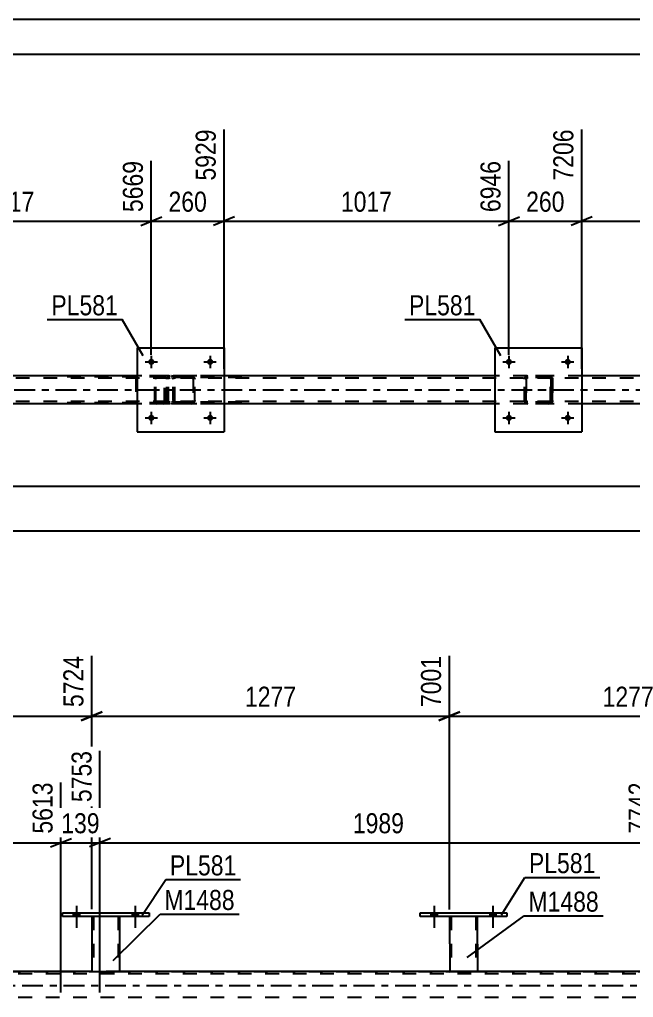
# Model space of a CAD drawing. Header units: millimetres. Extents: x 0 to 841, y 0 to 594.
# Drawn here: x 295.9 to 383.5, y 454.3 to 594 of the extents above; entities that cross this region are included whole.
import ezdxf

# ---------------------------------------------------------------- set-up
doc = ezdxf.new("R2010")
doc.units = ezdxf.units.MM
doc.linetypes.add('DXK_LINE_DOT2', pattern=[3.9198, 1.9599, -1.9599])
doc.linetypes.add('DXK_LINE_DOT3', pattern=[5.9187, 2.979, -0.9799, 0.9799, -0.9799])
doc.styles.add('Arial Narrow', font='ARIALN.TTF', dxfattribs={"height": 0.2})

# ---------------------------------------------------------------- blocks, each defined once
blk = doc.blocks.new('Unknown-814521562-1135 - 14273')
at = {"color": 5, "linetype": 'Continuous'}
for p, q in [((841, 594), (0, 594)), ((836, 589), (5, 589))]:
    blk.add_line(p, q, dxfattribs=at)
blk = doc.blocks.new('Part-814521562-5062 - 4986')
at = {"color": 7, "linetype": 'DXK_LINE_DOT2'}
for p, q in [((368, 542.81), (367.96, 542.62)), ((367.96, 539.58), (367.96, 542.62)), ((367.96, 542.62), (368, 542.62)), ((368, 542.62), (368.03, 542.81)), ((368, 539.58), (368, 542.62)), ((368.2, 542.62), (368.22, 542.71)), ((368.2, 539.58), (368.2, 542.62)), ((368.2, 542.62), (368.24, 542.62)), ((368.22, 542.71), (368.27, 542.79)), ((368.26, 542.71), (368.24, 542.62)), ((368.24, 542.62), (368.24, 539.58)), ((368.44, 543.1), (368.26, 543.07)), ((368.31, 542.79), (368.26, 542.71)), ((368.27, 542.79), (368.35, 542.84)), ((368.29, 543.07), (368.48, 543.1)), ((368.39, 542.84), (368.31, 542.79)), ((368.35, 542.84), (368.44, 542.86)), ((368.48, 542.86), (368.39, 542.84)), ((371.52, 543.1), (368.44, 543.1)), ((371.52, 542.86), (368.44, 542.86)), ((371.66, 543.07), (371.48, 543.1)), ((371.48, 542.86), (371.57, 542.84)), ((371.52, 543.1), (371.7, 543.07)), ((371.61, 542.84), (371.52, 542.86)), ((371.57, 542.84), (371.65, 542.79)), ((371.69, 542.79), (371.61, 542.84)), ((371.65, 542.79), (371.7, 542.71)), ((371.74, 542.71), (371.69, 542.79)), ((371.7, 542.71), (371.72, 542.62)), ((371.72, 539.58), (371.72, 542.62)), ((371.72, 542.62), (371.76, 542.62)), ((371.76, 542.62), (371.74, 542.71)), ((371.76, 542.62), (371.76, 539.58)), ((371.96, 542.62), (371.92, 542.81)), ((371.96, 542.81), (372, 542.62)), ((371.96, 539.58), (371.96, 542.62)), ((371.96, 542.62), (372, 542.62)), ((372, 542.62), (372, 539.58)), ((367.96, 539.58), (368, 539.58)), ((367.96, 539.58), (368, 539.4)), ((368.03, 539.4), (368, 539.58)), ((368.2, 539.58), (368.24, 539.58)), ((368.22, 539.49), (368.2, 539.58)), ((368.27, 539.41), (368.22, 539.49)), ((368.24, 539.58), (368.26, 539.49)), ((368.26, 539.49), (368.31, 539.41)), ((368.35, 539.36), (368.27, 539.41)), ((368.31, 539.41), (368.39, 539.36)), ((368.44, 539.34), (368.35, 539.36)), ((368.39, 539.36), (368.48, 539.34)), ((371.52, 539.34), (368.44, 539.34)), ((371.57, 539.36), (371.48, 539.34)), ((371.52, 539.34), (371.61, 539.36)), ((371.65, 539.41), (371.57, 539.36)), ((371.61, 539.36), (371.69, 539.41)), ((371.7, 539.49), (371.65, 539.41)), ((371.69, 539.41), (371.74, 539.49)), ((371.72, 539.58), (371.7, 539.49)), ((371.72, 539.58), (371.76, 539.58)), ((371.74, 539.49), (371.76, 539.58)), ((371.92, 539.4), (371.96, 539.58)), ((371.96, 539.58), (372, 539.58)), ((372, 539.58), (371.96, 539.4)), ((368.26, 539.14), (368.44, 539.1)), ((368.48, 539.1), (368.29, 539.14)), ((371.52, 539.1), (368.44, 539.1)), ((371.48, 539.1), (371.66, 539.14)), ((371.7, 539.14), (371.52, 539.1))]:
    blk.add_line(p, q, dxfattribs=at)
at = {"color": 7, "linetype": 'DXK_LINE_DOT3'}
blk.add_line((369.91, 541.1), (370.04, 541.1), dxfattribs=at)
at = {"color": 7, "linetype": 'DXK_LINE_DOT2'}
for centre, start, end in [((368.44, 542.62), 112.4997, 157.4997), ((368.48, 542.62), 112.5003, 157.5003), ((371.48, 542.62), 22.5003, 67.5003), ((371.52, 542.62), 22.4997, 67.4997), ((368.44, 539.58), 202.5003, 247.5003), ((368.48, 539.58), 202.4997, 247.4997), ((371.48, 539.58), 292.4997, 337.4997), ((371.52, 539.58), 292.5003, 337.5003)]:
    blk.add_arc(centre, 0.48, start, end, dxfattribs=at)
blk = doc.blocks.new('Bolt-814521562-5144 - 4986')
at = {"linetype": 'Continuous'}
for points in [[(366.2, 545.1, -1), (365.32, 545.1, -1)], [(374.6, 545.1, -1), (373.72, 545.1, -1)]]:
    blk.add_hatch(color=1, dxfattribs=at).paths.add_polyline_path(points)
at = {"color": 1, "linetype": 'Continuous'}
for p, q in [((364.88, 545.1), (366.64, 545.1)), ((365.76, 545.98), (365.76, 544.22)), ((373.28, 545.1), (375.04, 545.1)), ((374.16, 545.98), (374.16, 544.22))]:
    blk.add_line(p, q, dxfattribs=at)
blk = doc.blocks.new('Part-814521562-5015 - 4986')
at = {"color": 7, "linetype": 'DXK_LINE_DOT2'}
for p, q in [((752, 542.78), (87.94, 542.78)), ((325.08, 543.1), (312.68, 543.1)), ((376.16, 543.1), (363.76, 543.1)), ((752, 539.42), (87.94, 539.42)), ((325.08, 539.1), (312.68, 539.1)), ((376.16, 539.1), (363.76, 539.1))]:
    blk.add_line(p, q, dxfattribs=at)
at = {"color": 2, "linetype": 'Continuous'}
for p, q in [((312.68, 543.1), (274, 543.1)), ((363.76, 543.1), (325.08, 543.1)), ((414.84, 543.1), (376.16, 543.1)), ((312.68, 539.1), (274, 539.1)), ((363.76, 539.1), (325.08, 539.1)), ((414.84, 539.1), (376.16, 539.1))]:
    blk.add_line(p, q, dxfattribs=at)
at = {"color": 7, "linetype": 'DXK_LINE_DOT3'}
blk.add_line((87.94, 541.1), (752, 541.1), dxfattribs=at)
blk = doc.blocks.new('Part-814521562-5060 - 4986')
at = {"color": 7, "linetype": 'DXK_LINE_DOT2'}
for p, q in [((315.21, 542.81), (315.19, 542.62)), ((315.19, 539.58), (315.19, 542.62)), ((315.27, 542.96), (315.21, 542.81)), ((315.35, 543.07), (315.27, 542.96)), ((315.32, 542.62), (315.33, 542.72)), ((315.32, 539.58), (315.32, 542.62)), ((315.33, 542.72), (315.36, 542.79)), ((315.46, 543.1), (315.35, 543.07)), ((315.36, 542.79), (315.41, 542.85)), ((315.41, 542.85), (315.46, 542.86)), ((327.61, 543.1), (315.46, 543.1)), ((327.61, 542.86), (315.46, 542.86)), ((316.73, 542.86), (316.73, 543.1)), ((317.74, 543.07), (317.55, 543.1)), ((317.55, 542.86), (317.64, 542.85)), ((317.64, 542.85), (317.73, 542.79)), ((317.73, 542.79), (317.78, 542.72)), ((317.78, 542.72), (317.8, 542.62)), ((317.8, 539.58), (317.8, 542.62)), ((318.05, 542.62), (318.01, 542.81)), ((318.05, 539.58), (318.05, 542.62)), ((315.19, 539.58), (315.21, 539.4)), ((315.21, 539.4), (315.27, 539.24)), ((315.27, 539.24), (315.35, 539.14)), ((315.33, 539.49), (315.32, 539.58)), ((315.36, 539.41), (315.33, 539.49)), ((315.41, 539.36), (315.36, 539.41)), ((315.46, 539.34), (315.41, 539.36)), ((327.61, 539.34), (315.46, 539.34)), ((316.73, 539.1), (316.73, 539.34)), ((317.64, 539.36), (317.55, 539.34)), ((317.73, 539.41), (317.64, 539.36)), ((317.78, 539.49), (317.73, 539.41)), ((317.8, 539.58), (317.78, 539.49)), ((318.01, 539.4), (318.05, 539.58)), ((315.35, 539.14), (315.46, 539.1)), ((327.61, 539.1), (315.46, 539.1)), ((317.55, 539.1), (317.74, 539.14))]:
    blk.add_line(p, q, dxfattribs=at)
for centre, start, end in [((317.56, 542.61), 23.8494, 68.8059), ((317.56, 539.6), 291.1941, 336.1506)]:
    blk.add_arc(centre, 0.492, start, end, dxfattribs=at)
blk = doc.blocks.new('Part-814521562-5100 - 4986')
at = {"color": 7, "linetype": 'DXK_LINE_DOT2'}
for p, q in [((316.39, 543.1), (301.06, 543.1)), ((316.39, 542.94), (301.06, 542.94)), ((312.5, 542.91), (312.48, 542.78)), ((312.48, 542.78), (312.48, 539.42)), ((312.65, 542.78), (312.66, 542.84)), ((312.65, 542.78), (312.65, 539.42)), ((312.66, 542.84), (312.7, 542.9)), ((312.82, 543.1), (312.69, 543.08)), ((312.7, 542.9), (312.75, 542.93)), ((312.75, 542.93), (312.82, 542.94)), ((316.52, 543.08), (316.39, 543.1)), ((316.39, 542.94), (316.46, 542.93)), ((316.46, 542.93), (316.51, 542.9)), ((316.51, 542.9), (316.55, 542.84)), ((316.55, 542.84), (316.56, 542.78)), ((316.56, 539.42), (316.56, 542.78)), ((316.73, 542.78), (316.71, 542.91)), ((316.73, 539.42), (316.73, 542.78)), ((316.39, 539.26), (301.06, 539.26)), ((312.48, 539.42), (312.5, 539.3)), ((312.66, 539.36), (312.65, 539.42)), ((312.7, 539.31), (312.66, 539.36)), ((312.75, 539.28), (312.7, 539.31)), ((312.82, 539.26), (312.75, 539.28)), ((316.46, 539.28), (316.39, 539.26)), ((316.51, 539.31), (316.46, 539.28)), ((316.55, 539.36), (316.51, 539.31)), ((316.56, 539.42), (316.55, 539.36)), ((316.71, 539.3), (316.73, 539.42)), ((316.39, 539.1), (301.06, 539.1)), ((312.69, 539.13), (312.82, 539.1)), ((316.39, 539.1), (316.52, 539.13))]:
    blk.add_line(p, q, dxfattribs=at)
for centre, start, end in [((312.8, 542.77), 110.7583, 155.68), ((316.41, 542.77), 24.32, 69.2417), ((312.8, 539.44), 204.32, 249.2417), ((316.41, 539.44), 290.7583, 335.68)]:
    blk.add_arc(centre, 0.331, start, end, dxfattribs=at)
blk = doc.blocks.new('Part-814521562-5143 - 4986')
at = {"color": 2, "linetype": 'Continuous'}
for p, q in [((312.68, 547.1), (312.68, 535.1)), ((312.68, 547.1), (325.08, 547.1)), ((325.08, 547.1), (325.08, 535.1)), ((312.68, 535.1), (325.08, 535.1))]:
    blk.add_line(p, q, dxfattribs=at)
blk = doc.blocks.new('Bolt-814521562-5145 - 4986')
at = {"linetype": 'Continuous'}
for points in [[(366.2, 537.1, -1), (365.32, 537.1, -1)], [(374.6, 537.1, -1), (373.72, 537.1, -1)]]:
    blk.add_hatch(color=1, dxfattribs=at).paths.add_polyline_path(points)
at = {"color": 1, "linetype": 'Continuous'}
for p, q in [((365.76, 537.98), (365.76, 536.22)), ((374.16, 537.98), (374.16, 536.22)), ((364.88, 537.1), (366.64, 537.1)), ((373.28, 537.1), (375.04, 537.1))]:
    blk.add_line(p, q, dxfattribs=at)
blk = doc.blocks.new('Part-814521562-5189 - 4986')
at = {"color": 2, "linetype": 'Continuous'}
for p, q in [((363.76, 547.1), (363.76, 535.1)), ((363.76, 547.1), (376.16, 547.1)), ((376.16, 547.1), (376.16, 535.1)), ((363.76, 535.1), (376.16, 535.1))]:
    blk.add_line(p, q, dxfattribs=at)
blk = doc.blocks.new('Part-814521562-5190 - 4986')
at = {"color": 7, "linetype": 'DXK_LINE_DOT2'}
for p, q in [((316.88, 542.62), (316.92, 542.81)), ((316.92, 542.81), (316.88, 542.62)), ((316.88, 539.58), (316.88, 542.62)), ((317.12, 542.62), (317.14, 542.71)), ((317.12, 539.58), (317.12, 542.62)), ((317.14, 542.71), (317.19, 542.79)), ((317.18, 543.07), (317.36, 543.1)), ((317.36, 543.1), (317.18, 543.07)), ((317.19, 542.79), (317.27, 542.84)), ((317.27, 542.84), (317.36, 542.86)), ((320.4, 543.1), (317.36, 543.1)), ((320.4, 542.86), (317.36, 542.86)), ((320.4, 543.1), (320.58, 543.07)), ((320.58, 543.07), (320.4, 543.1)), ((320.4, 542.86), (320.49, 542.84)), ((320.49, 542.84), (320.57, 542.79)), ((320.57, 542.79), (320.62, 542.71)), ((320.62, 542.71), (320.64, 542.62)), ((320.64, 542.62), (320.64, 539.58)), ((320.84, 542.81), (320.88, 542.62)), ((320.88, 542.62), (320.84, 542.81)), ((320.88, 539.58), (320.88, 542.62)), ((316.92, 539.4), (316.88, 539.58)), ((316.88, 539.58), (316.92, 539.4)), ((317.14, 539.49), (317.12, 539.58)), ((317.19, 539.41), (317.14, 539.49)), ((317.27, 539.36), (317.19, 539.41)), ((317.36, 539.34), (317.27, 539.36)), ((320.4, 539.34), (317.36, 539.34)), ((320.49, 539.36), (320.4, 539.34)), ((320.57, 539.41), (320.49, 539.36)), ((320.62, 539.49), (320.57, 539.41)), ((320.64, 539.58), (320.62, 539.49)), ((320.88, 539.58), (320.84, 539.4)), ((320.84, 539.4), (320.88, 539.58)), ((317.36, 539.1), (317.18, 539.14)), ((317.18, 539.14), (317.36, 539.1)), ((320.4, 539.1), (317.36, 539.1)), ((320.58, 539.14), (320.4, 539.1)), ((320.4, 539.1), (320.58, 539.14))]:
    blk.add_line(p, q, dxfattribs=at)
at = {"color": 7, "linetype": 'DXK_LINE_DOT3'}
blk.add_line((318.88, 541.1), (318.88, 541.1), dxfattribs=at)
at = {"color": 7, "linetype": 'DXK_LINE_DOT2'}
for centre, start, end in [((317.36, 542.62), 112.5, 157.5), ((317.36, 542.62), 112.5, 157.5), ((320.4, 542.62), 22.5, 67.5), ((320.4, 542.62), 22.5, 67.5), ((317.36, 539.58), 202.5, 247.5), ((317.36, 539.58), 202.5, 247.5), ((320.4, 539.58), 292.5, 337.5), ((320.4, 539.58), 292.5, 337.5)]:
    blk.add_arc(centre, 0.48, start, end, dxfattribs=at)
blk = doc.blocks.new('Bolt-814521562-5214 - 4986')
at = {"linetype": 'Continuous'}
for points in [[(315.12, 545.1, -1), (314.24, 545.1, -1)], [(323.52, 545.1, -1), (322.64, 545.1, -1)]]:
    blk.add_hatch(color=1, dxfattribs=at).paths.add_polyline_path(points)
at = {"color": 1, "linetype": 'Continuous'}
for p, q in [((313.8, 545.1), (315.56, 545.1)), ((314.68, 545.98), (314.68, 544.22)), ((322.2, 545.1), (323.96, 545.1)), ((323.08, 545.98), (323.08, 544.22))]:
    blk.add_line(p, q, dxfattribs=at)
blk = doc.blocks.new('Bolt-814521562-5215 - 4986')
at = {"linetype": 'Continuous'}
for points in [[(315.12, 537.1, -1), (314.24, 537.1, -1)], [(323.52, 537.1, -1), (322.64, 537.1, -1)]]:
    blk.add_hatch(color=1, dxfattribs=at).paths.add_polyline_path(points)
at = {"color": 1, "linetype": 'Continuous'}
for p, q in [((314.68, 537.98), (314.68, 536.22)), ((323.08, 537.98), (323.08, 536.22)), ((313.8, 537.1), (315.56, 537.1)), ((322.2, 537.1), (323.96, 537.1))]:
    blk.add_line(p, q, dxfattribs=at)
blk = doc.blocks.new('Part-814521562-3384 - 3269')
at = {"color": 7, "linetype": 'DXK_LINE_DOT2'}
for p, q in [((306.18, 465.9), (310.18, 465.9)), ((306.18, 465.89), (306.18, 465.9)), ((306.18, 465.9), (306.18, 465.89)), ((306.42, 465.9), (306.42, 457.99)), ((309.94, 465.9), (309.94, 457.99)), ((310.18, 465.9), (310.18, 465.89)), ((310.18, 465.89), (310.18, 465.9)), ((309.88, 457.99), (309.92, 457.99)), ((309.88, 457.99), (309.92, 457.99)), ((309.92, 457.99), (309.94, 457.99)), ((309.92, 457.99), (309.94, 457.99))]:
    blk.add_line(p, q, dxfattribs=at)
at = {"color": 2, "linetype": 'Continuous'}
for p, q in [((306.18, 465.89), (306.18, 457.99)), ((310.18, 457.99), (310.18, 465.89)), ((306.18, 457.99), (310.18, 457.99))]:
    blk.add_line(p, q, dxfattribs=at)
blk = doc.blocks.new('Bolt-814521562-3280 - 3269')
at = {"linetype": 'Continuous'}
for points in [[(303.54, 465.89), (304.42, 465.89), (304.42, 466.37), (303.54, 466.37)], [(311.94, 465.89), (312.82, 465.89), (312.82, 466.37), (311.94, 466.37)]]:
    blk.add_hatch(color=1, dxfattribs=at).paths.add_polyline_path(points)
at = {"color": 1, "linetype": 'Continuous'}
for p, q in [((303.98, 467.37), (303.98, 464.25)), ((312.38, 467.37), (312.38, 464.25)), ((303.54, 466.37), (303.54, 465.89)), ((304.42, 466.37), (304.42, 465.89)), ((311.94, 466.37), (311.94, 465.89)), ((312.82, 466.37), (312.82, 465.89))]:
    blk.add_line(p, q, dxfattribs=at)
blk = doc.blocks.new('Bolt-814521562-3281 - 3269')
at = {"linetype": 'Continuous'}
for points in [[(303.54, 465.89), (304.42, 465.89), (304.42, 466.37), (303.54, 466.37)], [(311.94, 465.89), (312.82, 465.89), (312.82, 466.37), (311.94, 466.37)]]:
    blk.add_hatch(color=1, dxfattribs=at).paths.add_polyline_path(points)
at = {"color": 1, "linetype": 'Continuous'}
for p, q in [((303.98, 467.37), (303.98, 464.25)), ((312.38, 467.37), (312.38, 464.25)), ((303.54, 466.37), (303.54, 465.89)), ((304.42, 466.37), (304.42, 465.89)), ((311.94, 466.37), (311.94, 465.89)), ((312.82, 466.37), (312.82, 465.89))]:
    blk.add_line(p, q, dxfattribs=at)
blk = doc.blocks.new('Bolt-814521562-3298 - 3269')
at = {"linetype": 'Continuous'}
for points in [[(354.62, 465.89), (355.5, 465.89), (355.5, 466.37), (354.62, 466.37)], [(363.02, 465.89), (363.9, 465.89), (363.9, 466.37), (363.02, 466.37)]]:
    blk.add_hatch(color=1, dxfattribs=at).paths.add_polyline_path(points)
at = {"color": 1, "linetype": 'Continuous'}
for p, q in [((355.06, 467.37), (355.06, 464.25)), ((363.46, 467.37), (363.46, 464.25)), ((354.62, 466.37), (354.62, 465.89)), ((355.5, 466.37), (355.5, 465.89)), ((363.02, 466.37), (363.02, 465.89)), ((363.9, 466.37), (363.9, 465.89))]:
    blk.add_line(p, q, dxfattribs=at)
blk = doc.blocks.new('Bolt-814521562-3299 - 3269')
at = {"linetype": 'Continuous'}
for points in [[(354.62, 465.89), (355.5, 465.89), (355.5, 466.37), (354.62, 466.37)], [(363.02, 465.89), (363.9, 465.89), (363.9, 466.37), (363.02, 466.37)]]:
    blk.add_hatch(color=1, dxfattribs=at).paths.add_polyline_path(points)
at = {"color": 1, "linetype": 'Continuous'}
for p, q in [((355.06, 467.37), (355.06, 464.25)), ((363.46, 467.37), (363.46, 464.25)), ((354.62, 466.37), (354.62, 465.89)), ((355.5, 466.37), (355.5, 465.89)), ((363.02, 466.37), (363.02, 465.89)), ((363.9, 466.37), (363.9, 465.89))]:
    blk.add_line(p, q, dxfattribs=at)
blk = doc.blocks.new('Part-814521562-3379 - 3269')
at = {"color": 2, "linetype": 'Continuous'}
for p, q in [((301.98, 466.37), (314.38, 466.37)), ((301.98, 465.89), (301.98, 466.37)), ((314.38, 465.89), (301.98, 465.89)), ((314.38, 466.37), (314.38, 465.89))]:
    blk.add_line(p, q, dxfattribs=at)
blk = doc.blocks.new('Part-814521562-3469 - 3269')
at = {"color": 2, "linetype": 'Continuous'}
for p, q in [((353.06, 466.37), (365.46, 466.37)), ((353.06, 465.89), (353.06, 466.37)), ((365.46, 465.89), (353.06, 465.89)), ((365.46, 466.37), (365.46, 465.89))]:
    blk.add_line(p, q, dxfattribs=at)
blk = doc.blocks.new('Part-814521562-3474 - 3269')
at = {"color": 2, "linetype": 'Continuous'}
for p, q in [((357.26, 465.89), (357.3, 457.98)), ((361.3, 458), (361.26, 465.89)), ((357.3, 457.98), (361.3, 458))]:
    blk.add_line(p, q, dxfattribs=at)
at = {"color": 7, "linetype": 'DXK_LINE_DOT2'}
for p, q in [((361.26, 465.89), (357.26, 465.89)), ((357.5, 465.89), (357.54, 457.98)), ((361.02, 465.89), (361.06, 457.99)), ((361, 457.99), (361.04, 457.99)), ((361, 457.99), (361.04, 457.99)), ((361.04, 457.99), (361.06, 457.99)), ((361.04, 457.99), (361.06, 457.99))]:
    blk.add_line(p, q, dxfattribs=at)
blk = doc.blocks.new('Part-814521562-3675 - 3269')
at = {"color": 7, "linetype": 'DXK_LINE_DOT2'}
for p, q in [((783.7, 457.67), (77.24, 457.67)), ((152.94, 457.99), (783.7, 457.99)), ((310.18, 457.99), (306.18, 457.99)), ((359.3, 457.99), (357.3, 457.99)), ((783.7, 454.31), (77.24, 454.31))]:
    blk.add_line(p, q, dxfattribs=at)
at = {"color": 2, "linetype": 'Continuous'}
for p, q in [((306.18, 457.99), (259.1, 457.99)), ((357.3, 457.99), (310.18, 457.99)), ((408.34, 457.99), (359.3, 457.99))]:
    blk.add_line(p, q, dxfattribs=at)
at = {"color": 7, "linetype": 'DXK_LINE_DOT3'}
blk.add_line((77.24, 455.99), (783.7, 455.99), dxfattribs=at)
blk = doc.blocks.new('StraightDimension-814521562-5855 - 4986')
at = {"color": 7, "linetype": 'Continuous'}
blk.add_line((87.3, 520.98), (794.56, 520.98), dxfattribs=at)
blk = doc.blocks.new('StraightDimension-814521562-5447 - 4986')
at = {"color": 7, "linetype": 'Continuous'}
for p, q in [((274, 544.1), (274, 578.31)), ((314.68, 546.1), (314.68, 573.81)), ((275.5, 565.8), (272.5, 564.6)), ((313.18, 564.6), (316.18, 565.8)), ((274, 565.2), (314.68, 565.2))]:
    blk.add_line(p, q, dxfattribs=at)
at = {"color": 0}
blk.add_wipeout([(298.6, 565.95), (298.6, 570.15), (290.08, 570.15), (290.08, 565.95)], dxfattribs=at)
at = {"color": 3, "style": 'Arial Narrow'}
blk.add_text('1017', height=2.863, dxfattribs=at).set_placement((290.68, 566.55))
at = {"color": 0, "linetype": 'Continuous'}
blk.add_wipeout([(314.08, 574.41), (309.88, 574.41), (309.88, 565.9), (314.08, 565.9)], dxfattribs=at)
at = {"color": 3, "linetype": 'Continuous', "style": 'Arial Narrow'}
blk.add_text('5669', height=2.863, rotation=90.0002, dxfattribs=at).set_placement((313.48, 566.5))
blk = doc.blocks.new('StraightDimension-814521562-5467 - 4986')
at = {"color": 7, "linetype": 'Continuous'}
for p, q in [((325.08, 544.1), (325.08, 578.31)), ((314.68, 546.1), (314.68, 573.81)), ((313.18, 564.6), (316.18, 565.8)), ((326.58, 565.8), (323.58, 564.6)), ((314.68, 565.2), (325.08, 565.2))]:
    blk.add_line(p, q, dxfattribs=at)
at = {"color": 0}
blk.add_wipeout([(323.22, 565.95), (323.22, 570.15), (316.54, 570.15), (316.54, 565.95)], dxfattribs=at)
at = {"color": 3, "style": 'Arial Narrow'}
blk.add_text('260', height=2.863, dxfattribs=at).set_placement((317.14, 566.55))
at = {"color": 0, "linetype": 'Continuous'}
blk.add_wipeout([(324.48, 578.91), (320.28, 578.91), (320.28, 570.4), (324.48, 570.4)], dxfattribs=at)
at = {"color": 3, "linetype": 'Continuous', "style": 'Arial Narrow'}
blk.add_text('5929', height=2.863, rotation=90.0002, dxfattribs=at).set_placement((323.88, 571))
blk = doc.blocks.new('StraightDimension-814521562-5487 - 4986')
at = {"color": 7, "linetype": 'Continuous'}
for p, q in [((325.08, 544.1), (325.08, 578.31)), ((365.76, 546.1), (365.76, 573.81)), ((326.58, 565.8), (323.58, 564.6)), ((364.26, 564.6), (367.26, 565.8)), ((325.08, 565.2), (365.76, 565.2))]:
    blk.add_line(p, q, dxfattribs=at)
at = {"color": 0}
blk.add_wipeout([(349.68, 565.95), (349.68, 570.15), (341.16, 570.15), (341.16, 565.95)], dxfattribs=at)
at = {"color": 3, "style": 'Arial Narrow'}
blk.add_text('1017', height=2.863, dxfattribs=at).set_placement((341.76, 566.55))
at = {"color": 0, "linetype": 'Continuous'}
blk.add_wipeout([(365.16, 574.41), (360.96, 574.41), (360.96, 565.9), (365.16, 565.9)], dxfattribs=at)
at = {"color": 3, "linetype": 'Continuous', "style": 'Arial Narrow'}
blk.add_text('6946', height=2.863, rotation=90.0002, dxfattribs=at).set_placement((364.56, 566.5))
blk = doc.blocks.new('StraightDimension-814521562-5507 - 4986')
at = {"color": 7, "linetype": 'Continuous'}
for p, q in [((376.16, 544.1), (376.16, 578.31)), ((365.76, 546.1), (365.76, 573.81)), ((364.26, 564.6), (367.26, 565.8)), ((377.66, 565.8), (374.66, 564.6)), ((365.76, 565.2), (376.16, 565.2))]:
    blk.add_line(p, q, dxfattribs=at)
at = {"color": 0}
blk.add_wipeout([(374.3, 565.95), (374.3, 570.15), (367.62, 570.15), (367.62, 565.95)], dxfattribs=at)
at = {"color": 3, "style": 'Arial Narrow'}
blk.add_text('260', height=2.863, dxfattribs=at).set_placement((368.22, 566.55))
at = {"color": 0, "linetype": 'Continuous'}
blk.add_wipeout([(375.56, 578.91), (371.36, 578.91), (371.36, 570.4), (375.56, 570.4)], dxfattribs=at)
at = {"color": 3, "linetype": 'Continuous', "style": 'Arial Narrow'}
blk.add_text('7206', height=2.863, rotation=90.0002, dxfattribs=at).set_placement((374.96, 571))
blk = doc.blocks.new('StraightDimension-814521562-5527 - 4986')
at = {"color": 7, "linetype": 'Continuous'}
for p, q in [((376.16, 544.1), (376.16, 578.31)), ((416.84, 546.1), (416.84, 573.81)), ((377.66, 565.8), (374.66, 564.6)), ((415.34, 564.6), (418.34, 565.8)), ((376.16, 565.2), (416.84, 565.2))]:
    blk.add_line(p, q, dxfattribs=at)
at = {"color": 0}
blk.add_wipeout([(400.76, 565.95), (400.76, 570.15), (392.24, 570.15), (392.24, 565.95)], dxfattribs=at)
at = {"color": 3, "style": 'Arial Narrow'}
blk.add_text('1017', height=2.863, dxfattribs=at).set_placement((392.84, 566.55))
at = {"color": 0, "linetype": 'Continuous'}
blk.add_wipeout([(416.24, 574.41), (412.04, 574.41), (412.04, 565.9), (416.24, 565.9)], dxfattribs=at)
at = {"color": 3, "linetype": 'Continuous', "style": 'Arial Narrow'}
blk.add_text('8223', height=2.863, rotation=90.0002, dxfattribs=at).set_placement((415.64, 566.5))
blk = doc.blocks.new('StraightDimension-814521562-8628 - 4986')
at = {"color": 7, "linetype": 'Continuous'}
blk.add_line((87.94, 527.33), (793.92, 527.33), dxfattribs=at)
blk = doc.blocks.new('StraightDimension-814521562-10403 - 3269')
at = {"color": 7, "linetype": 'Continuous'}
for p, q in [((222.22, 454.99), (222.22, 489.52)), ((301.78, 454.99), (301.78, 485.02)), ((223.72, 477.01), (220.72, 475.81)), ((222.22, 476.41), (301.78, 476.41)), ((300.28, 475.81), (303.28, 477.01))]:
    blk.add_line(p, q, dxfattribs=at)
at = {"color": 0}
blk.add_wipeout([(266.25, 477.16), (266.25, 481.36), (257.74, 481.36), (257.74, 477.16)], dxfattribs=at)
at = {"color": 3, "style": 'Arial Narrow'}
blk.add_text('1989', height=2.863, dxfattribs=at).set_placement((258.34, 477.76))
at = {"color": 0, "linetype": 'Continuous'}
blk.add_wipeout([(301.18, 485.62), (296.98, 485.62), (296.98, 477.11), (301.18, 477.11)], dxfattribs=at)
at = {"color": 3, "linetype": 'Continuous', "style": 'Arial Narrow'}
blk.add_text('5613', height=2.863, rotation=90.0002, dxfattribs=at).set_placement((300.58, 477.71))
blk = doc.blocks.new('StraightDimension-814521562-4045 - 3269')
at = {"color": 7, "linetype": 'Continuous'}
for p, q in [((306.18, 466.9), (306.18, 503.1)), ((357.26, 466.89), (357.26, 503.1)), ((307.68, 495.09), (304.68, 493.89)), ((355.76, 493.89), (358.76, 495.09)), ((306.18, 494.49), (357.26, 494.49))]:
    blk.add_line(p, q, dxfattribs=at)
at = {"color": 0}
blk.add_wipeout([(335.98, 495.24), (335.98, 499.44), (327.46, 499.44), (327.46, 495.24)], dxfattribs=at)
at = {"color": 3, "style": 'Arial Narrow'}
blk.add_text('1277', height=2.863, dxfattribs=at).set_placement((328.06, 495.84))
at = {"color": 0, "linetype": 'Continuous'}
blk.add_wipeout([(356.66, 503.7), (352.46, 503.7), (352.46, 495.19), (356.66, 495.19)], dxfattribs=at)
at = {"color": 3, "linetype": 'Continuous', "style": 'Arial Narrow'}
blk.add_text('7001', height=2.863, rotation=90.0002, dxfattribs=at).set_placement((356.06, 495.79))
blk = doc.blocks.new('StraightDimension-814521562-4035 - 3269')
at = {"color": 7, "linetype": 'Continuous'}
for p, q in [((255.1, 466.9), (255.1, 503.1)), ((306.18, 466.9), (306.18, 503.1)), ((256.6, 495.09), (253.6, 493.89)), ((304.68, 493.89), (307.68, 495.09)), ((255.1, 494.49), (306.18, 494.49))]:
    blk.add_line(p, q, dxfattribs=at)
at = {"color": 0}
blk.add_wipeout([(284.9, 495.24), (284.9, 499.44), (276.38, 499.44), (276.38, 495.24)], dxfattribs=at)
at = {"color": 3, "style": 'Arial Narrow'}
blk.add_text('1277', height=2.863, dxfattribs=at).set_placement((276.98, 495.84))
at = {"color": 0, "linetype": 'Continuous'}
blk.add_wipeout([(305.58, 503.7), (301.38, 503.7), (301.38, 495.19), (305.58, 495.19)], dxfattribs=at)
at = {"color": 3, "linetype": 'Continuous', "style": 'Arial Narrow'}
blk.add_text('5724', height=2.863, rotation=90.0002, dxfattribs=at).set_placement((304.98, 495.79))
blk = doc.blocks.new('StraightDimension-814521562-4055 - 3269')
at = {"color": 7, "linetype": 'Continuous'}
for p, q in [((357.26, 466.89), (357.26, 503.1)), ((408.34, 466.9), (408.34, 503.1)), ((358.76, 495.09), (355.76, 493.89)), ((406.84, 493.89), (409.84, 495.09)), ((357.26, 494.49), (408.34, 494.49))]:
    blk.add_line(p, q, dxfattribs=at)
at = {"color": 0}
blk.add_wipeout([(387.06, 495.24), (387.06, 499.44), (378.54, 499.44), (378.54, 495.24)], dxfattribs=at)
at = {"color": 3, "style": 'Arial Narrow'}
blk.add_text('1277', height=2.863, dxfattribs=at).set_placement((379.14, 495.84))
at = {"color": 0, "linetype": 'Continuous'}
blk.add_wipeout([(407.74, 503.7), (403.54, 503.7), (403.54, 495.19), (407.74, 495.19)], dxfattribs=at)
at = {"color": 3, "linetype": 'Continuous', "style": 'Arial Narrow'}
blk.add_text('8278', height=2.863, rotation=90.0002, dxfattribs=at).set_placement((407.14, 495.79))
blk = doc.blocks.new('StraightDimension-814521562-10401 - 3269')
at = {"color": 7, "linetype": 'Continuous'}
for p, q in [((307.35, 454.99), (307.35, 489.52)), ((386.91, 454.99), (386.91, 485.02)), ((308.85, 477.01), (305.85, 475.81)), ((307.35, 476.41), (386.91, 476.41)), ((385.41, 475.81), (388.41, 477.01))]:
    blk.add_line(p, q, dxfattribs=at)
at = {"color": 0}
blk.add_wipeout([(351.39, 477.16), (351.39, 481.36), (342.87, 481.36), (342.87, 477.16)], dxfattribs=at)
at = {"color": 3, "style": 'Arial Narrow'}
blk.add_text('1989', height=2.863, dxfattribs=at).set_placement((343.47, 477.76))
at = {"color": 0, "linetype": 'Continuous'}
blk.add_wipeout([(386.31, 485.62), (382.11, 485.62), (382.11, 477.11), (386.31, 477.11)], dxfattribs=at)
at = {"color": 3, "linetype": 'Continuous', "style": 'Arial Narrow'}
blk.add_text('7742', height=2.863, rotation=90.0002, dxfattribs=at).set_placement((385.71, 477.71))
blk = doc.blocks.new('StraightDimension-814521562-10402 - 3269')
at = {"color": 7, "linetype": 'Continuous'}
for p, q in [((307.35, 454.99), (307.35, 489.52)), ((301.78, 454.99), (301.78, 485.02)), ((300.28, 475.81), (303.28, 477.01)), ((301.78, 476.41), (307.35, 476.41)), ((308.85, 477.01), (305.85, 475.81))]:
    blk.add_line(p, q, dxfattribs=at)
at = {"color": 0}
blk.add_wipeout([(307.91, 477.16), (307.91, 481.36), (301.22, 481.36), (301.22, 477.16)], dxfattribs=at)
at = {"color": 3, "style": 'Arial Narrow'}
blk.add_text('139', height=2.863, dxfattribs=at).set_placement((301.82, 477.76))
at = {"color": 0, "linetype": 'Continuous'}
blk.add_wipeout([(306.75, 490.12), (302.55, 490.12), (302.55, 481.61), (306.75, 481.61)], dxfattribs=at)
at = {"color": 3, "linetype": 'Continuous', "style": 'Arial Narrow'}
blk.add_text('5753', height=2.863, rotation=90.0002, dxfattribs=at).set_placement((306.15, 482.21))
blk = doc.blocks.new('Mark-814521562-5139 - 4986')
at = {"color": 0}
blk.add_wipeout([(309.91, 551.75), (309.91, 554.75), (300.41, 554.75), (300.41, 551.75)], dxfattribs=at)
blk.add_wipeout([(309.91, 551.75), (309.91, 554.75), (300.41, 554.75), (300.41, 551.75)], dxfattribs=at)
at = {"color": 30, "linetype": 'Continuous'}
for p in [(299.81, 551.15), (313.51, 545.95)]:
    blk.add_line(p, (310.51, 551.15), dxfattribs=at)
at = {"color": 3, "style": 'Arial Narrow'}
blk.add_text('PL581', height=2.863, dxfattribs=at).set_placement((300.41, 551.75))
blk = doc.blocks.new('Mark-814521562-5185 - 4986')
at = {"color": 0}
blk.add_wipeout([(360.99, 551.75), (360.99, 554.75), (351.49, 554.75), (351.49, 551.75)], dxfattribs=at)
blk.add_wipeout([(360.99, 551.75), (360.99, 554.75), (351.49, 554.75), (351.49, 551.75)], dxfattribs=at)
at = {"color": 30, "linetype": 'Continuous'}
for p in [(350.89, 551.15), (364.59, 545.95)]:
    blk.add_line(p, (361.59, 551.15), dxfattribs=at)
at = {"color": 3, "style": 'Arial Narrow'}
blk.add_text('PL581', height=2.863, dxfattribs=at).set_placement((351.49, 551.75))
blk = doc.blocks.new('Mark-814521562-3380 - 3269')
at = {"color": 0}
blk.add_wipeout([(326.61, 466.8), (326.61, 469.8), (316.55, 469.8), (316.55, 466.8)], dxfattribs=at)
blk.add_wipeout([(326.61, 466.8), (326.61, 469.8), (316.55, 469.8), (316.55, 466.8)], dxfattribs=at)
at = {"color": 30, "linetype": 'Continuous'}
for p, q in [((309.22, 459.59), (315.95, 466.2)), ((315.95, 466.2), (327.21, 466.2))]:
    blk.add_line(p, q, dxfattribs=at)
at = {"color": 3, "style": 'Arial Narrow'}
blk.add_text('M1488', height=2.863, dxfattribs=at).set_placement((316.55, 466.8))
blk = doc.blocks.new('Mark-814521562-3375 - 3269')
at = {"color": 0}
blk.add_wipeout([(326.84, 471.74), (326.84, 474.74), (317.34, 474.74), (317.34, 471.74)], dxfattribs=at)
blk.add_wipeout([(326.84, 471.74), (326.84, 474.74), (317.34, 474.74), (317.34, 471.74)], dxfattribs=at)
at = {"color": 30, "linetype": 'Continuous'}
for p, q in [((313.38, 466.08), (316.74, 471.14)), ((316.74, 471.14), (327.44, 471.14))]:
    blk.add_line(p, q, dxfattribs=at)
at = {"color": 3, "style": 'Arial Narrow'}
blk.add_text('PL581', height=2.863, dxfattribs=at).set_placement((317.34, 471.74))
blk = doc.blocks.new('Mark-814521562-3465 - 3269')
at = {"color": 0}
blk.add_wipeout([(378.12, 472.06), (378.12, 475.06), (368.62, 475.06), (368.62, 472.06)], dxfattribs=at)
blk.add_wipeout([(378.12, 472.06), (378.12, 475.06), (368.62, 475.06), (368.62, 472.06)], dxfattribs=at)
at = {"color": 30, "linetype": 'Continuous'}
for p, q in [((364.7, 466.09), (368.02, 471.46)), ((368.02, 471.46), (378.72, 471.46))]:
    blk.add_line(p, q, dxfattribs=at)
at = {"color": 3, "style": 'Arial Narrow'}
blk.add_text('PL581', height=2.863, dxfattribs=at).set_placement((368.62, 472.06))
blk = doc.blocks.new('Mark-814521562-3470 - 3269')
at = {"color": 0}
blk.add_wipeout([(378.6, 466.56), (378.6, 469.56), (368.55, 469.56), (368.55, 466.56)], dxfattribs=at)
blk.add_wipeout([(378.6, 466.56), (378.6, 469.56), (368.55, 469.56), (368.55, 466.56)], dxfattribs=at)
at = {"color": 30, "linetype": 'Continuous'}
for p, q in [((359.81, 459.99), (367.95, 465.96)), ((367.95, 465.96), (379.2, 465.96))]:
    blk.add_line(p, q, dxfattribs=at)
at = {"color": 3, "style": 'Arial Narrow'}
blk.add_text('M1488', height=2.863, dxfattribs=at).set_placement((368.55, 466.56))

msp = doc.modelspace()

# ---------------------------------------------------------------- block references
for name in ['Unknown-814521562-1135 - 14273', 'Part-814521562-5143 - 4986', 'Part-814521562-5189 - 4986', 'Part-814521562-5015 - 4986', 'Bolt-814521562-5214 - 4986', 'Bolt-814521562-5144 - 4986', 'Part-814521562-5100 - 4986', 'Part-814521562-5060 - 4986', 'Part-814521562-5190 - 4986', 'Part-814521562-5062 - 4986', 'Bolt-814521562-5215 - 4986', 'Bolt-814521562-5145 - 4986', 'Bolt-814521562-3280 - 3269', 'Bolt-814521562-3281 - 3269', 'Bolt-814521562-3298 - 3269', 'Bolt-814521562-3299 - 3269', 'Part-814521562-3379 - 3269', 'Part-814521562-3384 - 3269', 'Part-814521562-3469 - 3269', 'Part-814521562-3474 - 3269', 'Part-814521562-3675 - 3269']:
    msp.add_blockref(name, (0, 0))

# ---------------------------------------------------------------- next in the draw order: block references
for name in ['StraightDimension-814521562-5447 - 4986', 'StraightDimension-814521562-5855 - 4986', 'StraightDimension-814521562-4045 - 3269', 'StraightDimension-814521562-10403 - 3269']:
    msp.add_blockref(name, (0, 0))

# ---------------------------------------------------------------- next in the draw order: block references
for name in ['StraightDimension-814521562-5467 - 4986', 'StraightDimension-814521562-8628 - 4986', 'StraightDimension-814521562-4035 - 3269', 'StraightDimension-814521562-4055 - 3269']:
    msp.add_blockref(name, (0, 0))

# ---------------------------------------------------------------- next in the draw order: block references
for name in ['StraightDimension-814521562-5487 - 4986', 'Mark-814521562-5139 - 4986', 'StraightDimension-814521562-10401 - 3269']:
    msp.add_blockref(name, (0, 0))

# ---------------------------------------------------------------- next in the draw order: block references
for name in ['StraightDimension-814521562-5507 - 4986', 'StraightDimension-814521562-10402 - 3269', 'Mark-814521562-3465 - 3269']:
    msp.add_blockref(name, (0, 0))

# ---------------------------------------------------------------- next in the draw order: block references
for name in ['StraightDimension-814521562-5527 - 4986', 'Mark-814521562-5185 - 4986', 'Mark-814521562-3380 - 3269', 'Mark-814521562-3470 - 3269']:
    msp.add_blockref(name, (0, 0))

# ---------------------------------------------------------------- next in the draw order: block references
msp.add_blockref('Mark-814521562-3375 - 3269', (0, 0))

doc.saveas('drawing.dxf')
